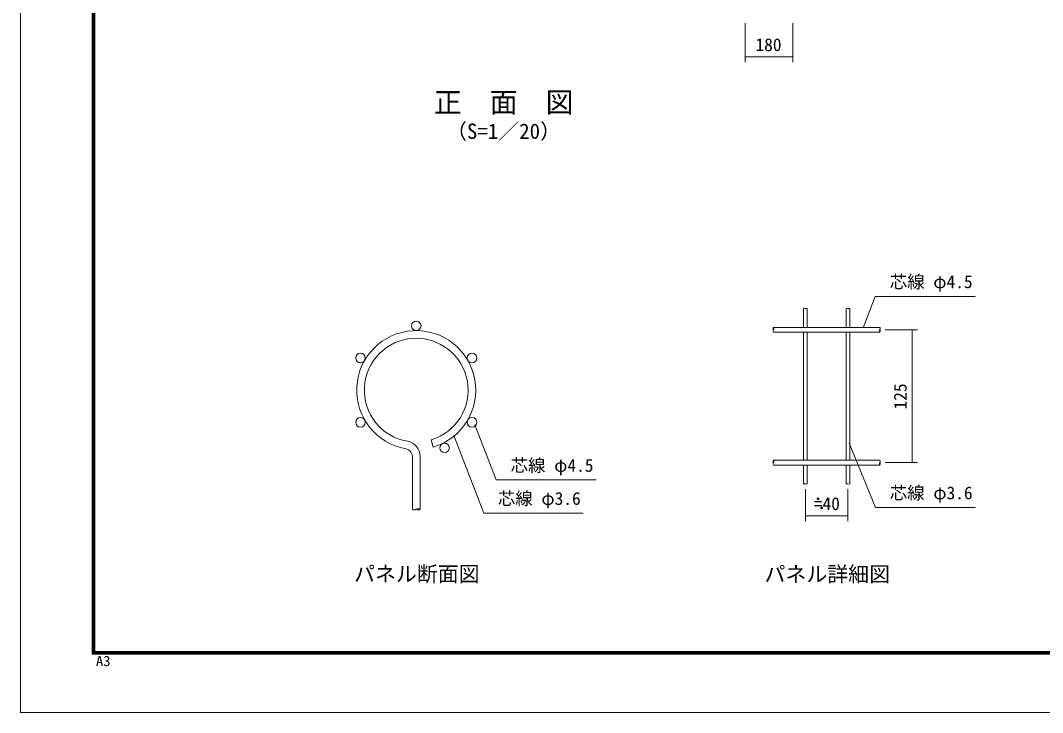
# Model space of a CAD drawing. Units: millimetres at full size; some dimension numbers follow another scale. Extents: x -4200 to 4200, y -2970 to 2970.
# Drawn here: x -4200 to -356, y -2970 to -366 of the extents above; entities that cross this region are included whole.
import ezdxf
from ezdxf.enums import TextEntityAlignment as Align

# ---------------------------------------------------------------- set-up
doc = ezdxf.new("R2010")
doc.units = ezdxf.units.MM
doc.header["$LTSCALE"] = 10
doc.layers.add('0-0_D-TTL-TXT', color=7, linetype='Continuous')
for name, color, linetype, lineweight in [('0-2_D-STR-DIM', 7, 'Continuous', 13), ('0-4_D-STR2', 7, 'Continuous', 13), ('0-C_D-STR-TXT', 7, 'Continuous', 13), ('0-D_D-TTL', 7, 'Continuous', 18)]:
    doc.layers.add(name, color=color, linetype=linetype, lineweight=lineweight)
doc.styles.add('ＭＳ ゴシック', font='')
doc.styles.get('ＭＳ ゴシック').set_extended_font_data('MS Gothic')

msp = doc.modelspace()

# ---------------------------------------------------------------- linework, layer by layer
at = {"layer": '0-2_D-STR-DIM'}
for p, q in [((-1474.97, -376.02), (-1474.97, -522.66)), ((-1294.97, -376.02), (-1294.97, -522.66)), ((-1474.97, -502.66), (-1294.97, -502.66)), ((-947.89, -1529.71), (-825.84, -1529.71)), ((-845.84, -2029.71), (-845.84, -1529.71)), ((-947.89, -2029.71), (-825.84, -2029.71)), ((-1247.89, -2129.71), (-1247.89, -2249.43)), ((-1087.89, -2129.71), (-1087.89, -2249.43)), ((-1247.89, -2229.43), (-1087.89, -2229.43))]:
    msp.add_line(p, q, dxfattribs=at)
for centre, radius, start, end in [((-1251.49, -1453.33), 5.11, 45.18146, 134.81854), ((-1244.29, -1453.33), 5.11, 45.18146, 134.81854), ((-1244.29, -1446.09), 5.11, 225.18146, 314.81854), ((-1091.49, -1453.33), 5.11, 45.18146, 134.81854), ((-1084.29, -1453.33), 5.11, 45.18146, 134.81854), ((-1084.29, -1446.09), 5.11, 225.18146, 314.81854), ((-1363.36, -1525.21), 6.38, 135.18146, 224.81854), ((-1363.36, -1534.21), 6.38, 135.18146, 224.81854), ((-1372.42, -1525.21), 6.38, 315.18146, 44.81854), ((-963.36, -1534.21), 6.38, 135.18146, 224.81854), ((-972.42, -1525.21), 6.38, 315.18146, 44.81854), ((-972.42, -1534.21), 6.38, 315.18146, 44.81854), ((-1363.36, -2025.21), 6.38, 135.18146, 224.81854), ((-1363.36, -2034.21), 6.38, 135.18146, 224.81854), ((-1372.42, -2025.21), 6.38, 315.18146, 44.81854), ((-963.36, -2034.21), 6.38, 135.18146, 224.81854), ((-972.42, -2025.21), 6.38, 315.18146, 44.81854), ((-972.42, -2034.21), 6.38, 315.18146, 44.81854), ((-1251.49, -2113.33), 5.11, 45.18146, 134.81854), ((-1251.49, -2106.09), 5.11, 225.18146, 314.81854), ((-1244.29, -2106.09), 5.11, 225.18146, 314.81854), ((-1091.49, -2113.33), 5.11, 45.18146, 134.81854), ((-1091.49, -2106.09), 5.11, 225.18146, 314.81854), ((-1084.29, -2106.09), 5.11, 225.18146, 314.81854), ((-2718.7, -2195.57), 12, 233.12027, 306.87973), ((-2704.3, -2214.77), 12, 53.12027, 126.87973), ((-2704.3, -2195.57), 12, 233.12027, 306.87973)]:
    msp.add_arc(centre, radius, start, end, dxfattribs=at)
at = {"layer": '0-4_D-STR2'}
for p, q in [((-1255.09, -1449.71), (-1255.09, -1520.71)), ((-1240.69, -1449.71), (-1240.69, -1520.71)), ((-1095.09, -1449.71), (-1095.09, -1520.71)), ((-1080.69, -1449.71), (-1080.69, -1520.71)), ((-1367.89, -1520.71), (-967.89, -1520.71)), ((-1367.89, -1538.71), (-967.89, -1538.71)), ((-1255.09, -1538.71), (-1255.09, -2020.71)), ((-1240.69, -1538.71), (-1240.69, -2020.71)), ((-1095.09, -1538.71), (-1095.09, -2020.71)), ((-1080.69, -1538.71), (-1080.69, -2020.71)), ((-2655.72, -1943.97), (-2647.49, -1971.57)), ((-2725.9, -2205.17), (-2725.9, -2005.99)), ((-2697.1, -2205.17), (-2697.1, -2005.99)), ((-1367.89, -2020.71), (-967.89, -2020.71)), ((-1367.89, -2038.71), (-967.89, -2038.71)), ((-1255.09, -2038.71), (-1255.09, -2109.71)), ((-1240.69, -2038.71), (-1240.69, -2109.71)), ((-1095.09, -2038.71), (-1095.09, -2109.71)), ((-1080.69, -2038.71), (-1080.69, -2109.71))]:
    msp.add_line(p, q, dxfattribs=at)
for centre in [(-2711.5, -1514.91), (-2921.08, -1635.91), (-2501.92, -1635.91), (-2921.08, -1877.91), (-2501.92, -1877.91), (-2604.97, -1974.2)]:
    msp.add_circle(centre, 18, dxfattribs=at)
for centre, radius, start, end in [((-2711.5, -1756.91), 224, 286.60421, 260.16066), ((-2711.5, -1756.91), 195.2, 286.60421, 260.16066), ((-2754.7, -2005.99), 57.6, 0, 80.16066), ((-2754.7, -2005.99), 28.8, 0, 80.16066)]:
    msp.add_arc(centre, radius, start, end, dxfattribs=at)
at = {"layer": '0-C_D-STR-TXT'}
for points in [[(-609.31, -1404.19), (-984.89, -1404.19), (-1030.3, -1522.14)], [(-2035.12, -2094.97), (-2410.7, -2094.97), (-2490.78, -1887.6)], [(-2083.2, -2219.54), (-2457.51, -2219.54), (-2570.12, -1927.95)], [(-609.31, -2198.43), (-983.62, -2198.43), (-1083.73, -1956.27)]]:
    msp.add_lwpolyline(points, dxfattribs=at)
at = {"layer": '0-D_D-TTL', "color": 2}
msp.add_lwpolyline([(-4200, 2970), (4200, 2970), (4200, -2970), (-4200, -2970)], close=True, dxfattribs=at)
at = {"layer": '0-D_D-TTL'}
for points in [[(-3930, 2750), (3930, 2750), (3930, -2750), (-3930, -2750)], [(-3927.5, 2747.5), (3927.5, 2747.5), (3927.5, -2747.5), (-3927.5, -2747.5)], [(-3925, 2745), (3925, 2745), (3925, -2745), (-3925, -2745)], [(-3922.5, 2742.5), (3922.5, 2742.5), (3922.5, -2742.5), (-3922.5, -2742.5)], [(-3920, 2740), (3920, 2740), (3920, -2740), (-3920, -2740)]]:
    msp.add_lwpolyline(points, close=True, dxfattribs=at)

# ---------------------------------------------------------------- texts
at = {"layer": '0-0_D-TTL-TXT', "style": 'ＭＳ ゴシック'}
for s, height, p in [('正\u3000面\u3000図', 76.98, (-2644.87, -735.73)), ('（S=1／20）', 57.7, (-2599.39, -828.93)), ('パネル断面図', 57.7, (-2945.41, -2494.49)), ('パネル詳細図', 57.7, (-1401.8, -2495.41))]:
    msp.add_text(s, height=height, dxfattribs=at).set_placement(p, align=Align.BOTTOM_LEFT)
at = {"layer": '0-2_D-STR-DIM', "style": 'ＭＳ ゴシック'}
for s, p in [('180', (-1435.64, -495.91)), ('=40', (-1216.14, -2222.68)), ('．', (-1215.94, -2185.3)), ('．', (-1202.53, -2219.77))]:
    msp.add_text(s, height=48.09, dxfattribs=at).set_placement(p, align=Align.BOTTOM_LEFT)
msp.add_text('125', height=48.09, rotation=90, dxfattribs=at).set_placement((-852.59, -1829.73), align=Align.BOTTOM_LEFT)
at = {"layer": '0-C_D-STR-TXT', "style": 'ＭＳ ゴシック'}
for s, p in [('芯線 φ4.5', (-930.67, -1387.79)), ('芯線 φ4.5', (-2356.47, -2078.58)), ('芯線 φ3.6', (-930.67, -2182.04)), ('芯線 φ3.6', (-2404.56, -2203.14))]:
    msp.add_text(s, height=48.09, dxfattribs=at).set_placement(p, align=Align.BOTTOM_LEFT)
at = {"layer": '0-D_D-TTL', "style": 'ＭＳ ゴシック', "width": 1.05}
msp.add_text('A3', height=38.49, dxfattribs=at).set_placement((-3916.09, -2806.81), align=Align.BOTTOM_LEFT)

doc.saveas('drawing.dxf')
